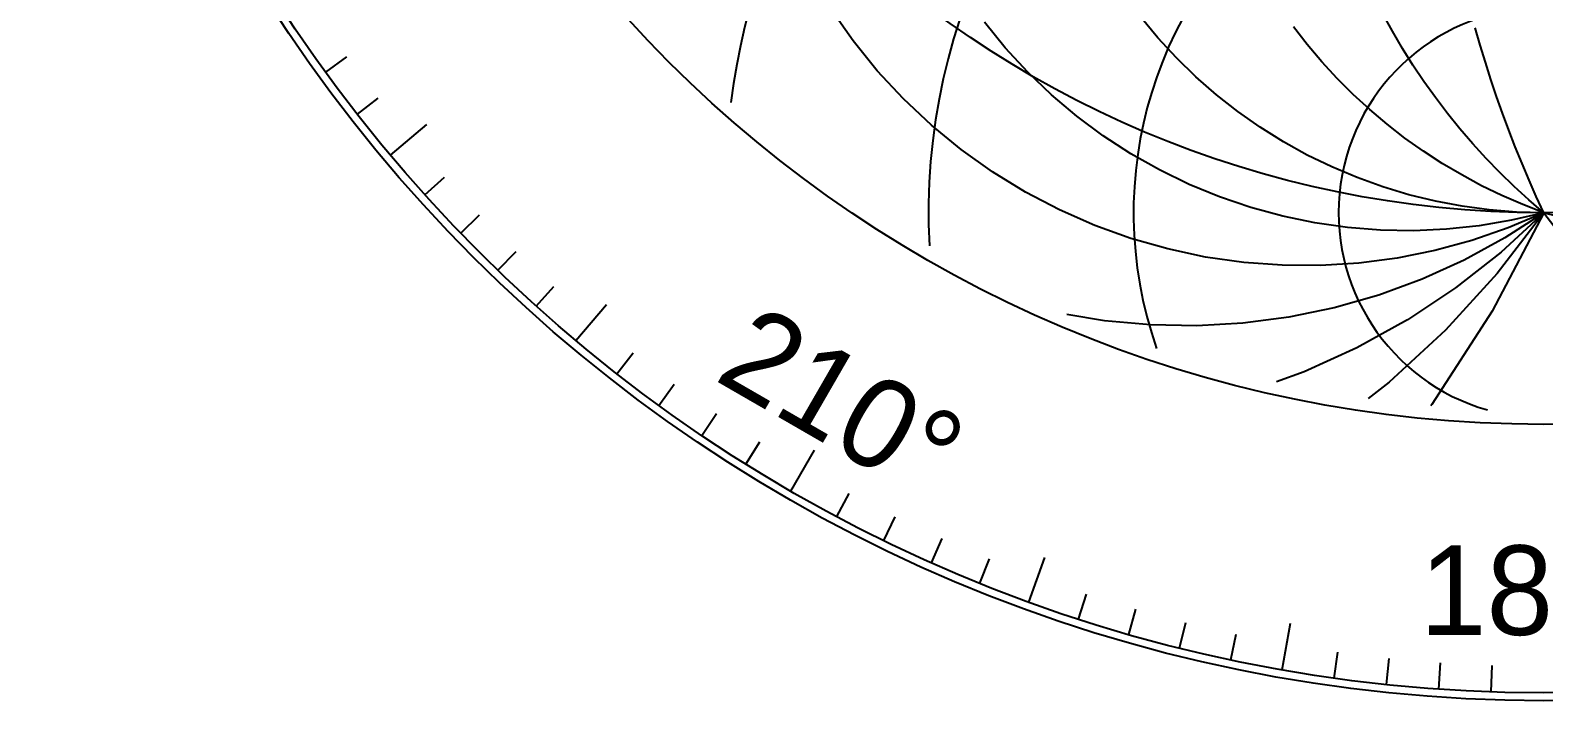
# Model space of a CAD drawing. Header units: metres. Extents: x -58 to 58, y -58 to 58.
# Drawn here: x -57.5 to 0, y -57.5 to -32 of the extents above; entities that cross this region are included whole.
import ezdxf
from ezdxf.enums import TextEntityAlignment as Align

# ---------------------------------------------------------------- set-up
doc = ezdxf.new("R2010")
doc.units = ezdxf.units.M
for name, color, linetype in [('CUT_REFERENCE', 1, 'Continuous'), ('ENGRAVE_AWA', 4, 'Continuous'), ('ENGRAVE_COMPASS', 7, 'Continuous'), ('ENGRAVE_TEXT', 7, 'Continuous')]:
    doc.layers.add(name, color=color, linetype=linetype)

msp = doc.modelspace()

# ---------------------------------------------------------------- linework, layer by layer
at = {"layer": 'CUT_REFERENCE'}
for radius in [57.5, 47]:
    msp.add_circle((0, 0), radius, dxfattribs=at)
at = {"layer": 'ENGRAVE_AWA'}
for p, q in [((-26.241, -32.424), (-27.081, -31.228)), ((-14.659, -32.306), (-15.321, -31.508)), ((-5.751, -32.063), (-6.114, -31.404)), ((-20.455, -32.691), (-21.246, -31.72)), ((-8.985, -32.567), (-9.513, -31.891)), ((-5.37, -32.711), (-5.751, -32.063)), ((-2.415, -32.59), (-2.604, -31.935)), ((-25.321, -33.561), (-26.241, -32.424)), ((-19.605, -33.612), (-20.455, -32.691)), ((-13.956, -33.068), (-14.659, -32.306)), ((-8.429, -33.222), (-8.985, -32.567)), ((-4.969, -33.347), (-5.37, -32.711)), ((-2.216, -33.242), (-2.415, -32.59)), ((-13.213, -33.792), (-13.956, -33.068)), ((-7.847, -33.852), (-8.429, -33.222)), ((-4.549, -33.972), (-4.969, -33.347)), ((-2.007, -33.891), (-2.216, -33.242)), ((-24.326, -34.632), (-25.321, -33.561)), ((-18.7, -34.478), (-19.605, -33.612)), ((-12.432, -34.475), (-13.213, -33.792)), ((-7.239, -34.459), (-7.847, -33.852)), ((-1.79, -34.537), (-2.007, -33.891)), ((-17.743, -35.286), (-18.7, -34.478)), ((-11.617, -35.115), (-12.432, -34.475)), ((-6.607, -35.039), (-7.239, -34.459)), ((-4.111, -34.583), (-4.549, -33.972)), ((-23.261, -35.633), (-24.326, -34.632)), ((-5.951, -35.593), (-6.607, -35.039)), ((-3.656, -35.182), (-4.111, -34.583)), ((-1.562, -35.179), (-1.79, -34.537)), ((-22.129, -36.56), (-23.261, -35.633)), ((-16.737, -36.033), (-17.743, -35.286)), ((-10.768, -35.711), (-11.617, -35.115)), ((-5.272, -36.119), (-5.951, -35.593)), ((-3.182, -35.766), (-3.656, -35.182)), ((-1.325, -35.819), (-1.562, -35.179)), ((-15.688, -36.716), (-16.737, -36.033)), ((-9.889, -36.262), (-10.768, -35.711)), ((-4.573, -36.616), (-5.272, -36.119)), ((-2.692, -36.337), (-3.182, -35.766)), ((-1.079, -36.454), (-1.325, -35.819)), ((-20.938, -37.407), (-22.129, -36.56)), ((-14.597, -37.332), (-15.688, -36.716)), ((-8.982, -36.764), (-9.889, -36.262)), ((-8.049, -37.218), (-8.982, -36.764)), ((-3.853, -37.085), (-4.573, -36.616)), ((-2.185, -36.893), (-2.692, -36.337)), ((-0.823, -37.086), (-1.079, -36.454)), ((-13.471, -37.88), (-14.597, -37.332)), ((-7.094, -37.621), (-8.049, -37.218)), ((-3.115, -37.523), (-3.853, -37.085)), ((-1.662, -37.433), (-2.185, -36.893)), ((-0.558, -37.714), (-0.823, -37.086)), ((-19.692, -38.172), (-20.938, -37.407)), ((-12.313, -38.357), (-13.471, -37.88)), ((-6.118, -37.973), (-7.094, -37.621)), ((-2.359, -37.93), (-3.115, -37.523)), ((-1.587, -38.305), (-2.359, -37.93)), ((-1.123, -37.958), (-1.662, -37.433)), ((-0.284, -38.338), (-0.558, -37.714)), ((-18.396, -38.849), (-19.692, -38.172)), ((-11.127, -38.761), (-12.313, -38.357)), ((-5.125, -38.272), (-6.118, -37.973)), ((-4.118, -38.518), (-5.125, -38.272)), ((-3.098, -38.71), (-4.118, -38.518)), ((-0.8, -38.648), (-1.587, -38.305)), ((-0.569, -38.466), (-1.123, -37.958)), ((0, -38.958), (-0.569, -38.466)), ((0, -38.958), (-0.284, -38.338)), ((-17.058, -39.438), (-18.396, -38.849)), ((-9.918, -39.09), (-11.127, -38.761)), ((-8.692, -39.344), (-9.918, -39.09)), ((-2.071, -38.848), (-3.098, -38.71)), ((-1.037, -38.931), (-2.071, -38.848)), ((0, -38.958), (-1.959, -42.702)), ((0, -38.958), (-1.771, -41.27)), ((0, -38.958), (-1.616, -40.45)), ((0, -38.958), (-1.477, -39.913)), ((0, -38.958), (-1.345, -39.531)), ((0, -38.958), (-1.219, -39.245)), ((0, -38.958), (-1.037, -38.931)), ((0, -38.958), (-0.8, -38.648)), ((0, -38.958), (1.771, -41.27)), ((0, -38.958), (1.219, -39.245)), ((-15.683, -39.934), (-17.058, -39.438)), ((-7.452, -39.522), (-8.692, -39.344)), ((-6.203, -39.621), (-7.452, -39.522)), ((-4.951, -39.644), (-6.203, -39.621)), ((-3.7, -39.588), (-4.951, -39.644)), ((-2.454, -39.455), (-3.7, -39.588)), ((-1.345, -39.531), (-2.726, -40.01)), ((-1.219, -39.245), (-2.454, -39.455)), ((-14.277, -40.335), (-15.683, -39.934)), ((-2.726, -40.01), (-4.137, -40.395)), ((-1.477, -39.913), (-3.02, -40.756)), ((-12.847, -40.64), (-14.277, -40.335)), ((-11.399, -40.847), (-12.847, -40.64)), ((-5.57, -40.683), (-7.02, -40.873)), ((-4.137, -40.395), (-5.57, -40.683)), ((-3.02, -40.756), (-4.621, -41.482)), ((-1.616, -40.45), (-3.346, -41.809)), ((-9.941, -40.955), (-11.399, -40.847)), ((-8.479, -40.964), (-9.941, -40.955)), ((-7.02, -40.873), (-8.479, -40.964)), ((-1.771, -41.27), (-3.734, -43.422)), ((-4.621, -41.482), (-6.271, -42.088)), ((-3.346, -41.809), (-5.179, -43.025)), ((-6.271, -42.088), (-7.962, -42.571)), ((-16.691, -43.062), (-18.124, -42.823)), ((-14.94, -43.223), (-16.691, -43.062)), ((-9.683, -42.927), (-11.427, -43.156)), ((-7.962, -42.571), (-9.683, -42.927)), ((-5.179, -43.025), (-7.104, -44.091)), ((-1.959, -42.702), (-4.253, -46.25)), ((-13.182, -43.254), (-14.94, -43.223)), ((-11.427, -43.156), (-13.182, -43.254)), ((-3.734, -43.422), (-5.874, -45.398)), ((-7.104, -44.091), (-9.107, -45)), ((-9.107, -45), (-10.155, -45.378)), ((-5.874, -45.398), (-6.675, -46.018)), ((-4.253, -46.25), (-4.293, -46.301))]:
    msp.add_line(p, q, dxfattribs=at)
msp.add_circle((0, 0), 38.958, dxfattribs=at)
for radius, start, end in [(31.167, 7.73549, 172.26451), (23.375, 356.91217, 183.08783), (15.583, 340.68265, 199.31735), (7.792, 285.92947, 254.07053)]:
    msp.add_arc((0, -38.958), radius, start, end, dxfattribs=at)
at = {"layer": 'ENGRAVE_COMPASS'}
for p, q in [((-46.276, -33.621), (-45.467, -33.034)), ((-45.074, -35.216), (-44.286, -34.6)), ((-43.818, -36.767), (-42.439, -35.61)), ((-42.508, -38.274), (-41.765, -37.605)), ((-41.146, -39.734), (-40.427, -39.04)), ((-39.734, -41.146), (-39.04, -40.427)), ((-38.274, -42.508), (-37.605, -41.765)), ((-36.767, -43.818), (-35.61, -42.439)), ((-35.216, -45.074), (-34.6, -44.286)), ((-33.621, -46.276), (-33.034, -45.467)), ((-31.986, -47.421), (-31.427, -46.592)), ((-30.311, -48.508), (-29.781, -47.66)), ((-28.6, -49.537), (-27.7, -47.978)), ((-26.854, -50.505), (-26.384, -49.622)), ((-25.075, -51.411), (-24.636, -50.512)), ((-23.265, -52.255), (-22.859, -51.341)), ((-21.427, -53.035), (-21.053, -52.108)), ((-19.564, -53.75), (-18.948, -52.059)), ((-17.676, -54.4), (-17.367, -53.449)), ((-15.766, -54.984), (-15.491, -54.023)), ((-13.838, -55.501), (-13.596, -54.531)), ((-9.933, -56.331), (-9.62, -54.558)), ((-11.893, -55.95), (-11.685, -54.972)), ((-7.961, -56.643), (-7.822, -55.653)), ((-5.979, -56.887), (-5.874, -55.892)), ((-3.99, -57.061), (-3.92, -56.063)), ((-1.996, -57.165), (-1.961, -56.166))]:
    msp.add_line(p, q, dxfattribs=at)
msp.add_circle((0, 0), 57.2, dxfattribs=at)

# ---------------------------------------------------------------- texts
at = {"layer": 'ENGRAVE_TEXT'}
msp.add_text('210°', height=3.4, rotation=-30, dxfattribs=at).set_placement((-26.65, -46.159), align=Align.MIDDLE_CENTER)
msp.add_text('180°', height=3.4, dxfattribs=at).set_placement((0, -53.3), align=Align.MIDDLE_CENTER)

doc.saveas('drawing.dxf')
